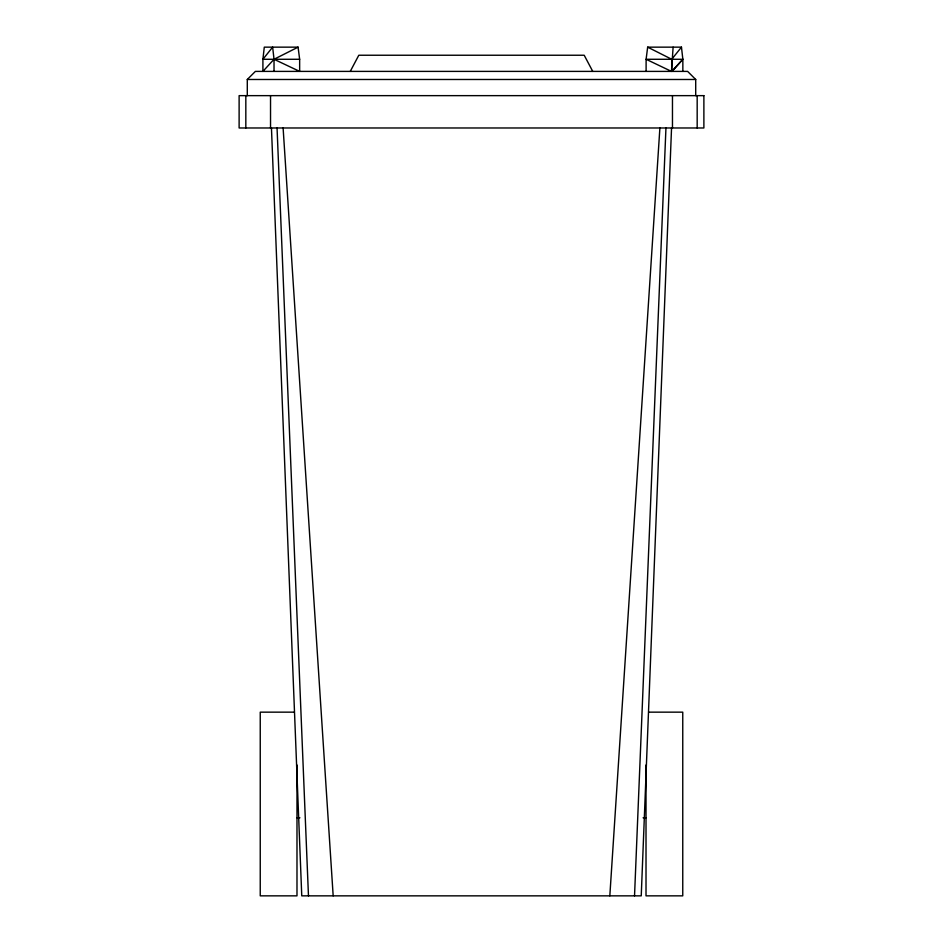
<?xml version="1.0" encoding="UTF-8"?>
<svg xmlns="http://www.w3.org/2000/svg" width="943" height="943" viewBox="0 0 943 943"><rect width="100%" height="100%" fill="white"/><g stroke="black" fill="none" stroke-linecap="round" stroke-linejoin="round"><path stroke-width="1.41" d="M673.113 47.15L671.463 71.397L646.108 59.279L647.664 47.15L681.471 47.15L682.85 59.279L682.85 71.397M671.546 127.977L641.24 895.85L301.76 895.85L271.454 127.977M634.533 895.85L665.947 127.977M609.826 895.85L659.888 127.977M350.254 71.397L358.8 55.236L584.2 55.236L592.746 71.397M646.108 71.397L646.108 59.279L682.85 59.279L671.734 71.397L671.734 59.279L681.471 47.15M672.1 71.397L682.85 59.279M298.082 47.15L274.024 59.279L262.908 71.397L262.908 59.279L264.288 47.15L298.082 47.15L299.65 59.279L299.65 71.397L274.024 59.279L272.645 47.15L262.908 59.279L299.65 59.279M247.29 95.644L247.29 79.483L255.376 71.397L687.624 71.397L695.71 79.483L695.71 95.644M247.29 79.483L695.71 79.483M294.039 712.154L260.244 712.154L260.244 895.85L296.986 895.85L296.986 764.997M648.961 712.154L682.756 712.154L682.756 895.85L646.014 895.85L646.014 764.997M296.986 817.781L299.898 817.781M643.102 817.781L646.014 817.781M647.664 47.15L671.734 59.279M283.112 127.977L333.174 895.85M277.053 127.977L308.467 895.85M697.172 95.644L697.172 127.977M672.465 95.644L672.465 127.977M274.024 59.279L274.024 71.397M270.535 95.644L270.535 127.977M245.828 95.644L245.828 127.977M703.879 95.644L239.121 95.644L239.121 127.977L703.879 127.977L703.879 95.644"/></g></svg>
